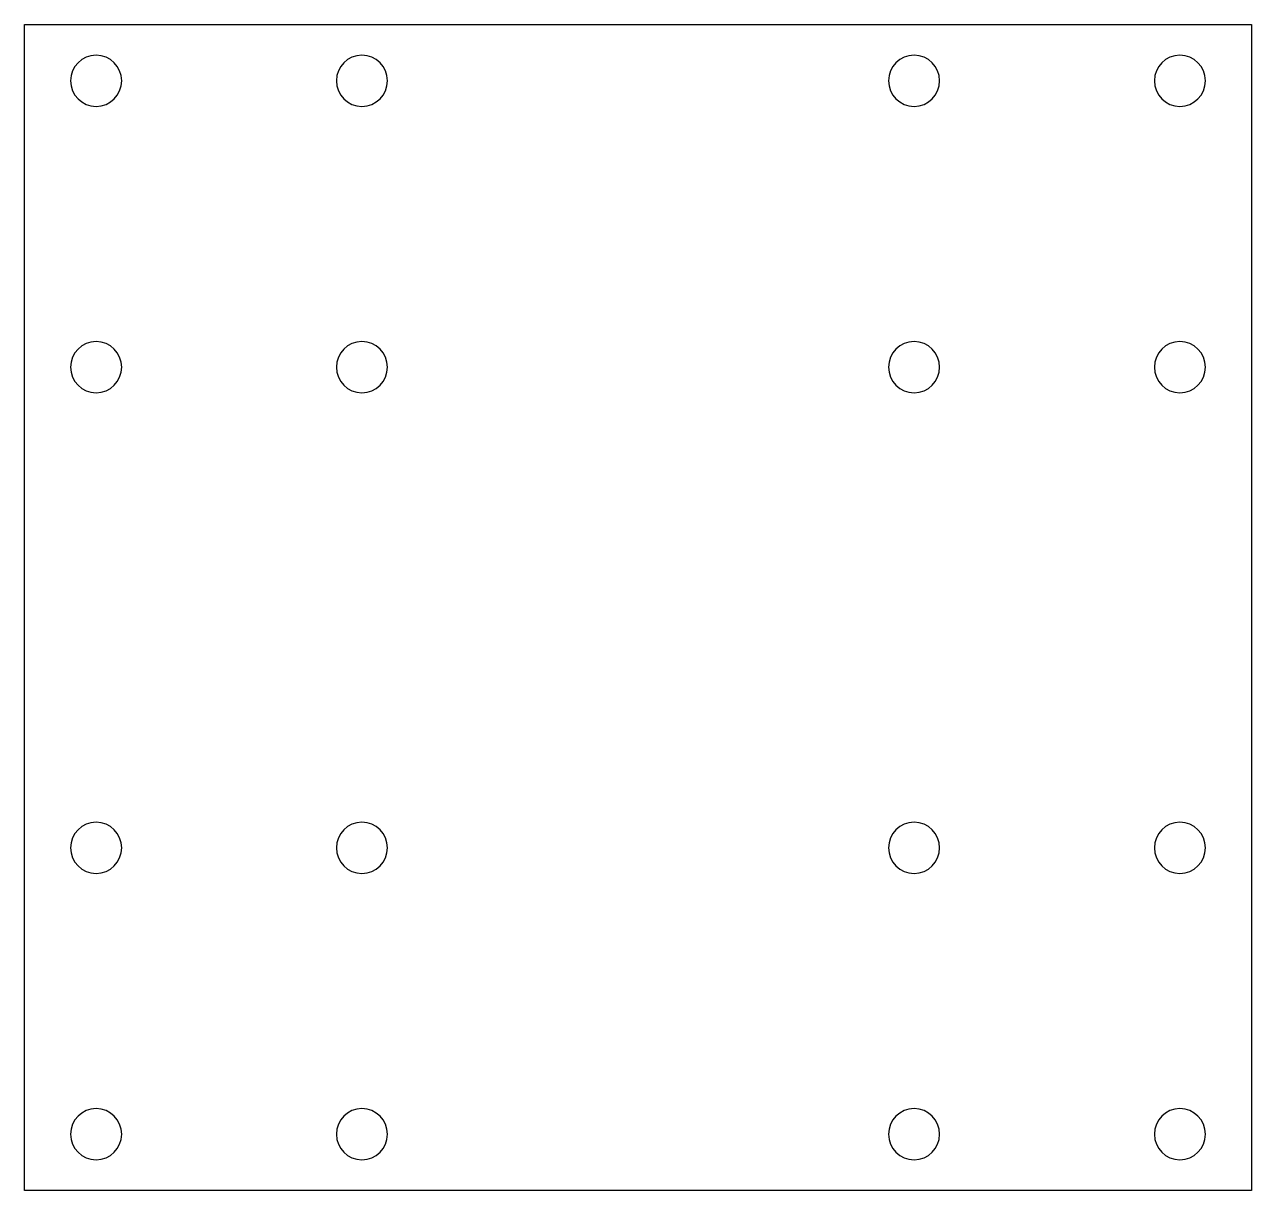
# Model space of a CAD drawing. Extents: x 0 to 120, y 0 to 114.
import ezdxf

# ---------------------------------------------------------------- set-up
doc = ezdxf.new("R2010")
doc.units = 0
doc.layers.add('LAYER_1', color=7, linetype='CONTINUOUS')

# ---------------------------------------------------------------- blocks, each defined once
blk = doc.blocks.new('BLOCK_2')
at = {"layer": 'LAYER_1', "color": 250}
blk.add_lwpolyline([(0, 0), (0, 114), (120, 114), (120, 0), (0, 0)], dxfattribs=at)
for points in [[(9.5, 108.5), (9.5, 107.12), (8.38, 106), (7, 106), (5.62, 106), (4.5, 107.12), (4.5, 108.5), (4.5, 109.88), (5.62, 111), (7, 111), (8.38, 111), (9.5, 109.88), (9.5, 108.5)], [(35.5, 108.5), (35.5, 107.12), (34.38, 106), (33, 106), (31.62, 106), (30.5, 107.12), (30.5, 108.5), (30.5, 109.88), (31.62, 111), (33, 111), (34.38, 111), (35.5, 109.88), (35.5, 108.5)], [(89.5, 108.5), (89.5, 107.12), (88.38, 106), (87, 106), (85.62, 106), (84.5, 107.12), (84.5, 108.5), (84.5, 109.88), (85.62, 111), (87, 111), (88.38, 111), (89.5, 109.88), (89.5, 108.5)], [(115.5, 108.5), (115.5, 107.12), (114.38, 106), (113, 106), (111.62, 106), (110.5, 107.12), (110.5, 108.5), (110.5, 109.88), (111.62, 111), (113, 111), (114.38, 111), (115.5, 109.88), (115.5, 108.5)], [(9.5, 80.5), (9.5, 79.12), (8.38, 78), (7, 78), (5.62, 78), (4.5, 79.12), (4.5, 80.5), (4.5, 81.88), (5.62, 83), (7, 83), (8.38, 83), (9.5, 81.88), (9.5, 80.5)], [(35.5, 80.5), (35.5, 79.12), (34.38, 78), (33, 78), (31.62, 78), (30.5, 79.12), (30.5, 80.5), (30.5, 81.88), (31.62, 83), (33, 83), (34.38, 83), (35.5, 81.88), (35.5, 80.5)], [(89.5, 80.5), (89.5, 79.12), (88.38, 78), (87, 78), (85.62, 78), (84.5, 79.12), (84.5, 80.5), (84.5, 81.88), (85.62, 83), (87, 83), (88.38, 83), (89.5, 81.88), (89.5, 80.5)], [(115.5, 80.5), (115.5, 79.12), (114.38, 78), (113, 78), (111.62, 78), (110.5, 79.12), (110.5, 80.5), (110.5, 81.88), (111.62, 83), (113, 83), (114.38, 83), (115.5, 81.88), (115.5, 80.5)], [(9.5, 33.5), (9.5, 32.12), (8.38, 31), (7, 31), (5.62, 31), (4.5, 32.12), (4.5, 33.5), (4.5, 34.88), (5.62, 36), (7, 36), (8.38, 36), (9.5, 34.88), (9.5, 33.5)], [(35.5, 33.5), (35.5, 32.12), (34.38, 31), (33, 31), (31.62, 31), (30.5, 32.12), (30.5, 33.5), (30.5, 34.88), (31.62, 36), (33, 36), (34.38, 36), (35.5, 34.88), (35.5, 33.5)], [(89.5, 33.5), (89.5, 32.12), (88.38, 31), (87, 31), (85.62, 31), (84.5, 32.12), (84.5, 33.5), (84.5, 34.88), (85.62, 36), (87, 36), (88.38, 36), (89.5, 34.88), (89.5, 33.5)], [(115.5, 33.5), (115.5, 32.12), (114.38, 31), (113, 31), (111.62, 31), (110.5, 32.12), (110.5, 33.5), (110.5, 34.88), (111.62, 36), (113, 36), (114.38, 36), (115.5, 34.88), (115.5, 33.5)], [(9.5, 5.5), (9.5, 4.12), (8.38, 3), (7, 3), (5.62, 3), (4.5, 4.12), (4.5, 5.5), (4.5, 6.88), (5.62, 8), (7, 8), (8.38, 8), (9.5, 6.88), (9.5, 5.5)], [(35.5, 5.5), (35.5, 4.12), (34.38, 3), (33, 3), (31.62, 3), (30.5, 4.12), (30.5, 5.5), (30.5, 6.88), (31.62, 8), (33, 8), (34.38, 8), (35.5, 6.88), (35.5, 5.5)], [(89.5, 5.5), (89.5, 4.12), (88.38, 3), (87, 3), (85.62, 3), (84.5, 4.12), (84.5, 5.5), (84.5, 6.88), (85.62, 8), (87, 8), (88.38, 8), (89.5, 6.88), (89.5, 5.5)], [(115.5, 5.5), (115.5, 4.12), (114.38, 3), (113, 3), (111.62, 3), (110.5, 4.12), (110.5, 5.5), (110.5, 6.88), (111.62, 8), (113, 8), (114.38, 8), (115.5, 6.88), (115.5, 5.5)]]:
    blk.add_open_spline(points, degree=3, knots=[0, 0, 0, 0, 1, 1, 1, 2, 2, 2, 3, 3, 3, 4, 4, 4, 4], dxfattribs=at)

msp = doc.modelspace()

# ---------------------------------------------------------------- block references
at = {"layer": 'LAYER_1'}
msp.add_blockref('BLOCK_2', (0, 0), dxfattribs=at)

doc.saveas('drawing.dxf')
